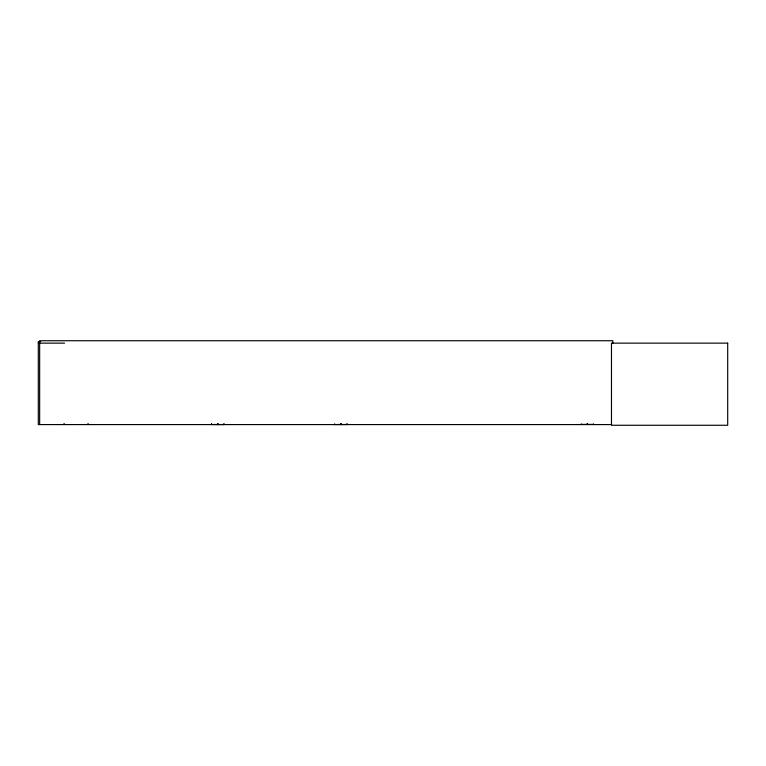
<?xml version="1.0" encoding="UTF-8"?>
<svg xmlns="http://www.w3.org/2000/svg" width="766" height="766" viewBox="0 0 766 766"><rect width="100%" height="100%" fill="white"/><g stroke="black" fill="none" stroke-linecap="round" stroke-linejoin="round"><path stroke-width="1.15" d="M211.608 424.546L211.608 423.885M347.027 424.546L347.027 423.895M40.694 341.598L38.3 341.598L38.3 424.575L611.632 424.575M38.3 343.139L64.574 343.139M211.521 424.517L224.017 424.546L224.007 423.885M347.113 424.488L334.704 424.546L334.713 423.895L334.799 424.603M581.174 424.402L593.487 424.402M612.829 343.139L612.829 340.736L39.65 340.736L39.65 424.575M593.487 423.895L593.487 424.575M587.541 423.722L587.541 424.575M587.12 423.722L587.12 424.575M581.174 423.895L581.174 424.575M347.113 423.895L347.113 424.603M341.167 424.603L341.157 423.722L341.09 424.575M340.669 423.722L340.746 424.603M223.931 423.885L223.835 424.603M218.051 424.575L217.994 423.713L217.898 424.603M217.63 424.575L217.63 423.713L217.467 424.603M211.521 423.924L211.521 424.603M88.406 423.895L88.406 424.575M87.726 423.895L87.726 424.575M64.459 423.895L64.459 424.575M63.769 423.895L63.769 424.575M727.7 343.139L611.479 343.139L611.479 425.264L727.7 425.264L727.7 343.139"/></g></svg>
